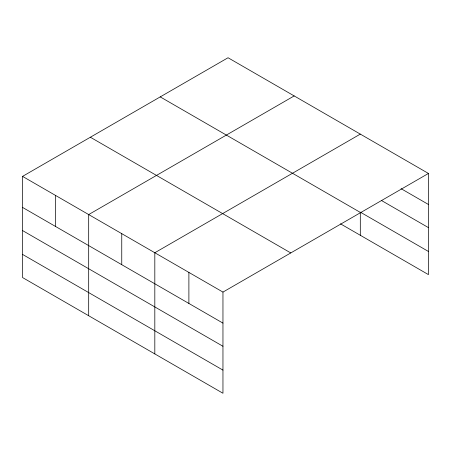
<?xml version="1.0" encoding="UTF-8"?>
<svg xmlns="http://www.w3.org/2000/svg" width="451" height="451" viewBox="0 0 451 451"><rect width="100%" height="100%" fill="white"/><g stroke="black" fill="none" stroke-linecap="round" stroke-linejoin="round"><path stroke-width="0.68" d="M22.55 176.38L222.957 292.09L222.957 393.255L22.55 277.551L22.55 176.38L228.043 57.745L428.45 173.449L428.45 274.62L340.471 223.82M294.176 95.928L88.684 214.563L88.684 315.734M360.31 134.11L154.817 252.746L154.817 353.917M222.957 292.09L428.45 173.449M401.074 188.676L428.45 204.478M381.602 200.577L428.45 227.625M428.45 251.472L360.31 212.133L360.31 235.275M160.229 96.892L360.637 212.601M90.363 137.234L290.771 252.938M22.55 207.415L222.957 323.119M22.55 230.562L222.957 346.267M22.55 254.409L222.957 370.113M188.89 272.415L188.89 303.45M121.753 233.657L121.753 264.686M55.62 195.475L55.62 226.503"/></g></svg>
